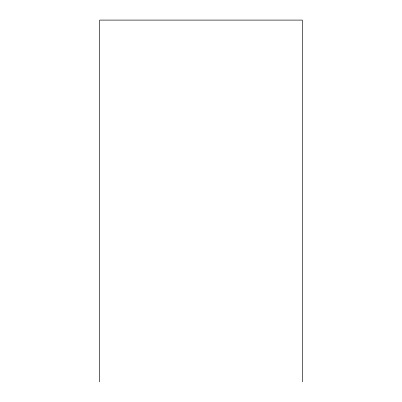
<?xml version="1.0" encoding="UTF-8"?>
<svg xmlns="http://www.w3.org/2000/svg" width="402" height="402" viewBox="0 0 402 402"><rect width="100%" height="100%" fill="white"/><g stroke="black" fill="none" stroke-linecap="round" stroke-linejoin="round"><path stroke-width="0.6" d="M302.349 381.9L302.349 20.1L99.651 20.1L99.651 381.9"/></g></svg>
